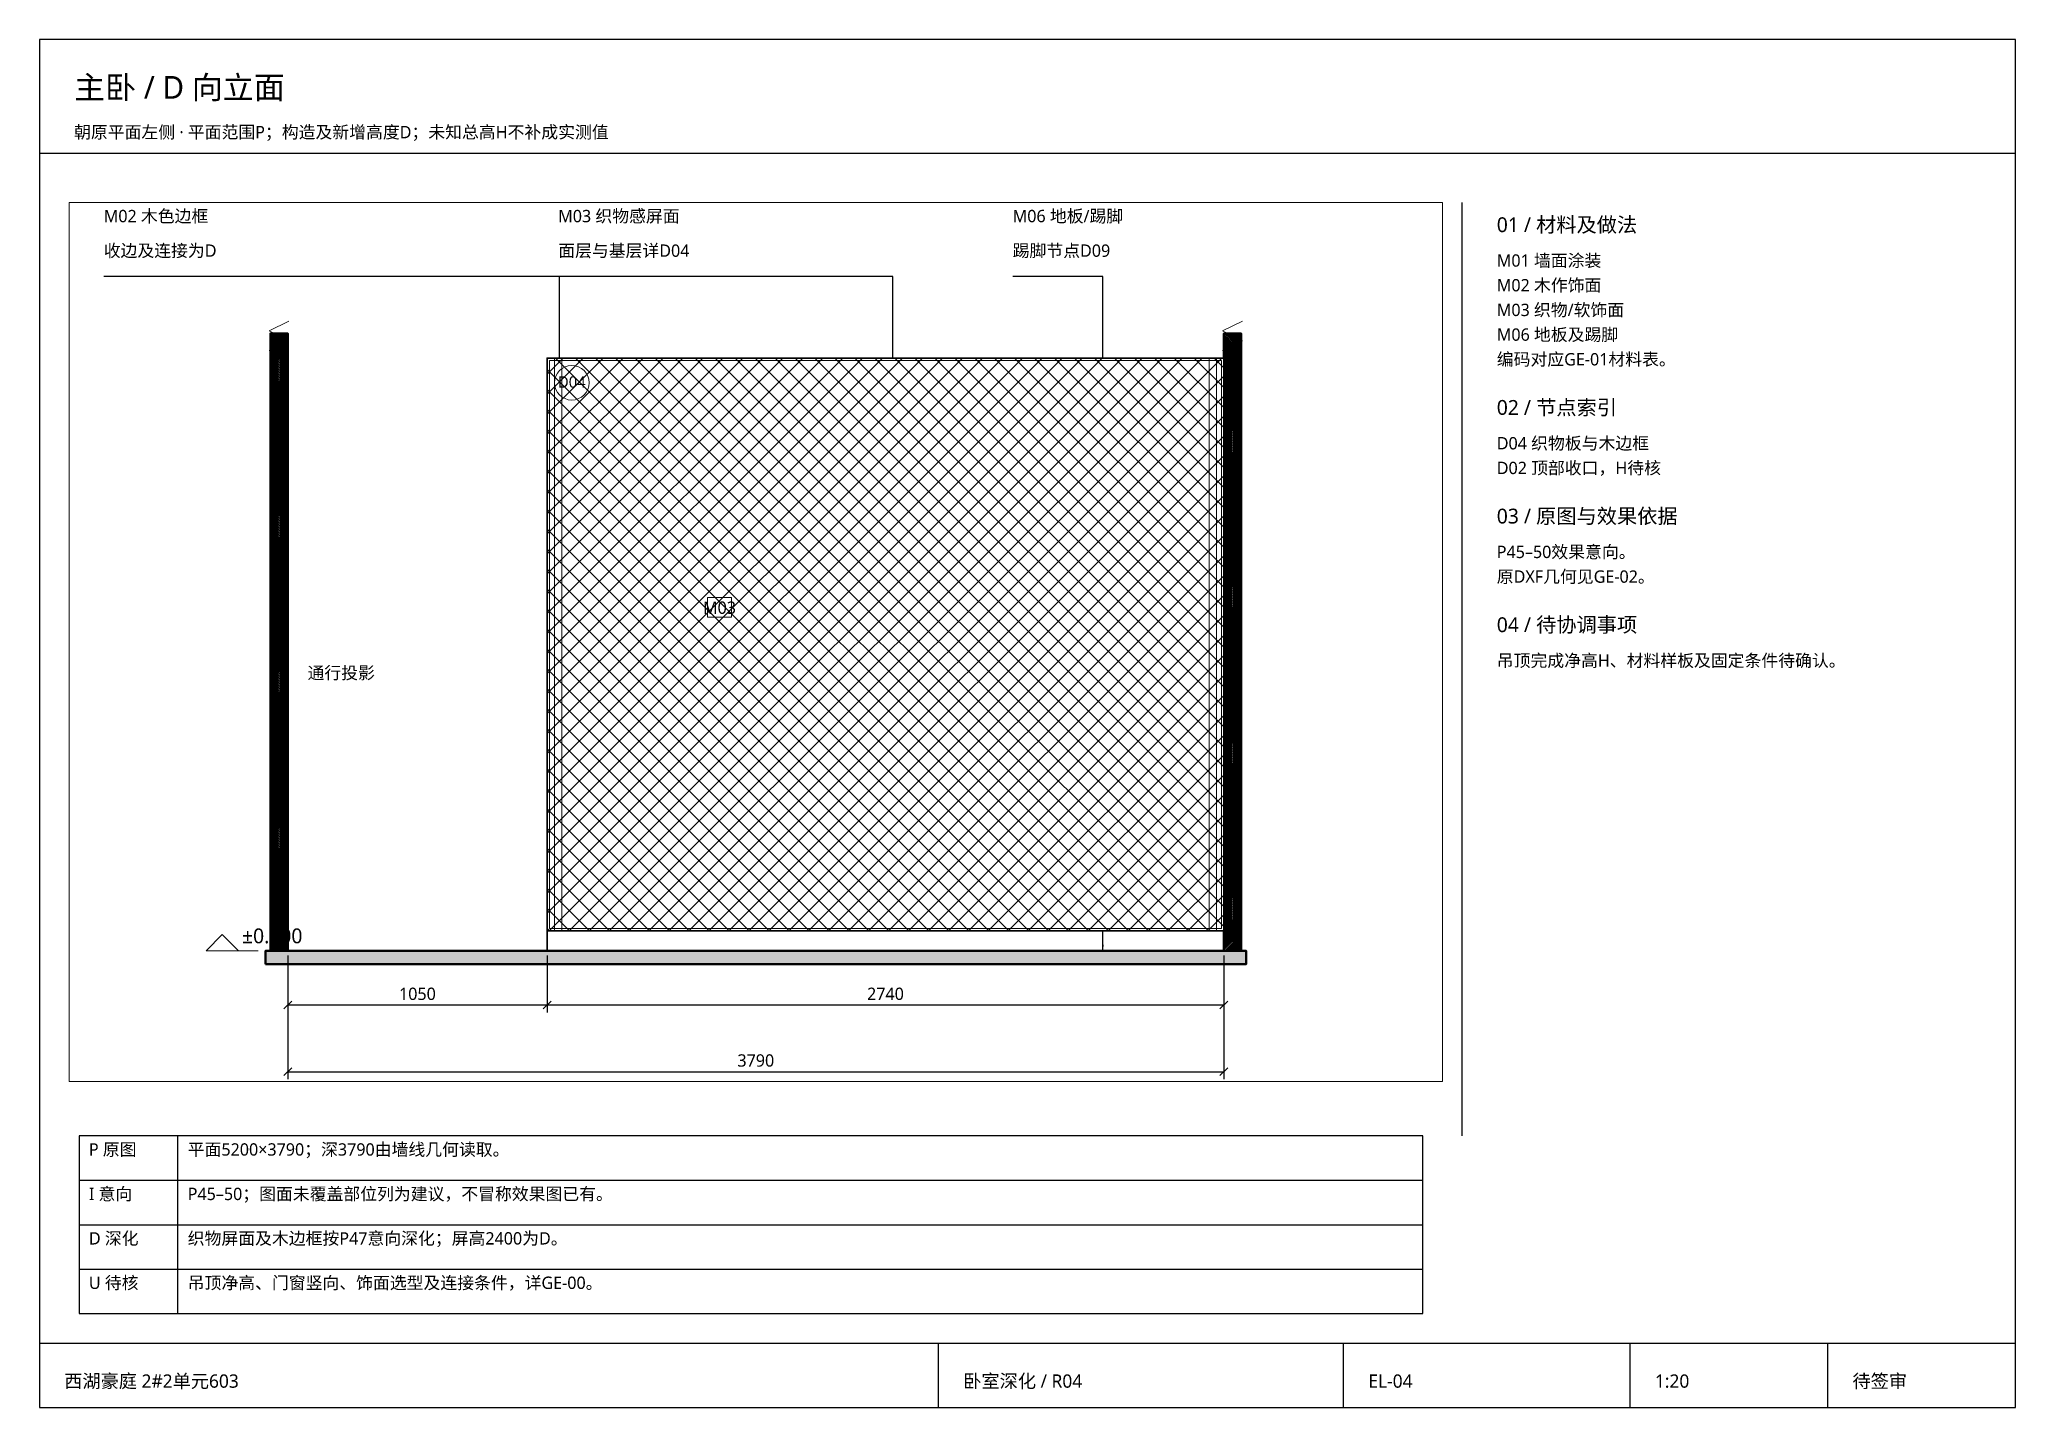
# Paper-space layout 'EL-04' of a CAD drawing. Header units: millimetres. Extents: x 10 to 410, y 10 to 287.
# The model-space entities are those that its viewports show. They can reach past a viewport. Long polylines and large blocks are cut down to what shows.
import ezdxf
from ezdxf.enums import TextEntityAlignment as Align

# ---------------------------------------------------------------- set-up
doc = ezdxf.new("R2010")
doc.units = ezdxf.units.MM
doc.linetypes.add('DASHED', pattern=[1.524, 1.27, -0.254])
for name, color, linetype, lineweight in [('A-DETAIL', 7, 'Continuous', 18), ('A-DIM', 7, 'Continuous', 13), ('A-FLOOR', 7, 'Continuous', 50), ('A-HATCH', 8, 'Continuous', 9), ('A-MATERIAL', 7, 'Continuous', 13), ('A-OUTLINE', 7, 'Continuous', 35), ('A-PENDING', 8, 'DASHED', 13), ('A-SYMBOL', 7, 'Continuous', 18), ('A-TEXT', 7, 'Continuous', 13), ('A-WALL', 7, 'Continuous', 50), ('S-FRAME', 7, 'Continuous', 25), ('S-TEXT', 7, 'Continuous', 13)]:
    doc.layers.add(name, color=color, linetype=linetype, lineweight=lineweight)
doc.layers.add('S-VPORT', color=7, linetype='Continuous', lineweight=0, plot=False)
doc.styles.add('CN', font='NotoSansCJK-Regular.ttc')
doc.styles.add('OpenSansCondensed-Light', font='OpenSansCondensed-Light.ttf')
doc.dimstyles.new('EZDXF', dxfattribs={"dimtxt": 0.25, "dimasz": 0.175, "dimexe": 0.375, "dimexo": 0.125, "dimgap": 0.1, "dimtad": 1, "dimlfac": 100, "dimzin": 12, "dimdsep": 46, "dimtxsty": 'OpenSansCondensed-Light', "dimblk": 'ARCHTICK', "dimcen": 2.5, "dimazin": 3, "dimtfac": 0.5, "dimtmove": 2, "dimatfit": 3, "dimarcsym": 0})

# ---------------------------------------------------------------- blocks, each defined once
blk = doc.blocks.new('_ARCHTICK')
at = {"color": 0, "linetype": 'ByBlock', "const_width": 0.15}
blk.add_lwpolyline([(-0.5, -0.5), (0.5, 0.5)], dxfattribs=at)
blk = doc.blocks.new('LEVEL-FFL')
blk.add_line((0, 0), (210, 0))
blk.add_lwpolyline([(0, 0), (65, 65), (130, 0)], close=True)
at = {"style": 'CN'}
blk.add_attdef('VALUE', (145, 30), '', height=60, dxfattribs=at)

msp = doc.modelspace()

# ---------------------------------------------------------------- hatches: boundary and pattern name
at = {"layer": 'A-FLOOR'}
h = msp.add_hatch(color=7, dxfattribs=at)
h.dxf.hatch_style = 1
h.paths.add_polyline_path([(47910, -55), (51880, -55), (51880, 0), (47910, 0)])
at = {"layer": 'A-HATCH'}
h = msp.add_hatch(dxfattribs=at)
h.set_pattern_fill('ANSI31', scale=1.5)
h.paths.add_polyline_path([(47930, 0), (48000, 0), (48000, 2500), (47930, 2500)])
h = msp.add_hatch(dxfattribs=at)
h.set_pattern_fill('ANSI31', scale=1.5)
h.paths.add_polyline_path([(51790, 0), (51860, 0), (51860, 2500), (51790, 2500)])

# ---------------------------------------------------------------- linework, layer by layer
at = {"layer": 'A-FLOOR'}
msp.add_line((47910, 0), (51880, 0), dxfattribs=at)
msp.add_lwpolyline([(47910, -55), (51880, -55), (51880, 0), (47910, 0)], close=True, dxfattribs=at)
at = {"layer": 'A-OUTLINE'}
msp.add_line((49050, 0), (49050, 2400), dxfattribs=at)
at = {"layer": 'A-PENDING'}
for points in [[(47925, 2430), (48005, 2470), (47925, 2510), (48005, 2550)], [(51785, 2430), (51865, 2470), (51785, 2510), (51865, 2550)]]:
    msp.add_lwpolyline(points, dxfattribs=at)
at = {"layer": 'A-WALL'}
for points in [[(47930, 0), (48000, 0), (48000, 2500), (47930, 2500)], [(51790, 0), (51860, 0), (51860, 2500), (51790, 2500)]]:
    msp.add_lwpolyline(points, close=True, dxfattribs=at)

# ---------------------------------------------------------------- block references
at = {"layer": 'A-SYMBOL'}
msp.add_blockref('LEVEL-FFL', (47670, 0), dxfattribs=at).add_auto_attribs({'VALUE': '±0.000'})

# ---------------------------------------------------------------- texts
at = {"layer": 'A-TEXT', "style": 'CN'}
msp.add_text('通行投影', height=50, dxfattribs=at).set_placement((48080, 1100))

# ---------------------------------------------------------------- dimensions: what is measured, and where the dimension line sits
at = {"layer": 'A-DIM'}
for base, p1, p2 in [((48000, -490), (48000, 0), (51790, 0)), ((48000, -220), (48000, 0), (49050, 0)), ((49050, -220), (49050, 0), (51790, 0))]:
    msp.add_linear_dim(base=base, p1=p1, p2=p2, dimstyle='EZDXF', override={"dimscale": 20, "dimtxt": 2.5, "dimasz": 2, "dimexe": 1.5, "dimexo": 1, "dimgap": 1, "dimtad": 1, "dimdec": 0, "dimlfac": 1, "dimzin": 8, "dimpost": '', "dimtxsty": 'CN', "dimtsz": 0.8, "dimclrd": 0, "dimclre": 0, "dimclrt": 0}, dxfattribs=at).render()

# ---------------------------------------------------------------- next in the draw order: wipeouts: each hides what was drawn before it
msp.add_wipeout([(49050, 80), (51790, 80), (51790, 2400), (49050, 2400)])

# ---------------------------------------------------------------- next in the draw order: hatches: boundary and pattern name
at = {"layer": 'A-HATCH'}
h = msp.add_hatch(dxfattribs=at)
h.set_pattern_fill('ANSI37', scale=18)
h.paths.add_polyline_path([(49050, 80), (51790, 80), (51790, 2400), (49050, 2400)])
h = msp.add_hatch(dxfattribs=at)
h.set_pattern_fill('ANSI31', scale=30, angle=45)
h.paths.add_polyline_path([(49080, 80), (49110, 80), (49110, 2400), (49080, 2400)])
h = msp.add_hatch(dxfattribs=at)
h.set_pattern_fill('ANSI31', scale=30, angle=45)
h.paths.add_polyline_path([(51730, 80), (51760, 80), (51760, 2400), (51730, 2400)])

# ---------------------------------------------------------------- next in the draw order: linework, layer by layer
at = {"layer": 'A-DETAIL'}
for points in [[(49080, 80), (49110, 80), (49110, 2400), (49080, 2400)], [(51730, 80), (51760, 80), (51760, 2400), (51730, 2400)], [(49060, 90), (51780, 90), (51780, 2390), (49060, 2390)]]:
    msp.add_lwpolyline(points, close=True, dxfattribs=at)
at = {"layer": 'A-MATERIAL'}
msp.add_lwpolyline([(49700, 1350), (49796, 1350), (49796, 1430), (49700, 1430)], close=True, dxfattribs=at)
at = {"layer": 'A-OUTLINE'}
msp.add_lwpolyline([(49050, 80), (51790, 80), (51790, 2400), (49050, 2400)], close=True, dxfattribs=at)
at = {"layer": 'A-SYMBOL'}
msp.add_circle((49150, 2300), 70, dxfattribs=at)

# ---------------------------------------------------------------- next in the draw order: texts
at = {"layer": 'A-MATERIAL', "style": 'CN'}
msp.add_text('M03', height=50, dxfattribs=at).set_placement((49748, 1364), align=Align.CENTER)
at = {"layer": 'A-SYMBOL', "style": 'CN'}
msp.add_text('D04', height=46, dxfattribs=at).set_placement((49150, 2280), align=Align.CENTER)

psp = doc.layouts.new('EL-04')

# ---------------------------------------------------------------- linework, layer by layer
at = {"layer": 'S-FRAME'}
for p, q in [((10, 264), (410, 264)), ((298, 65), (298, 254)), ((38, 29), (38, 65)), ((18, 56), (290, 56)), ((18, 47), (290, 47)), ((18, 38), (290, 38)), ((10, 23), (410, 23)), ((192, 10), (192, 23)), ((274, 10), (274, 23)), ((332, 10), (332, 23)), ((372, 10), (372, 23))]:
    psp.add_line(p, q, dxfattribs=at)
for points in [[(10, 10), (410, 10), (410, 287), (10, 287)], [(18, 29), (290, 29), (290, 65), (18, 65)]]:
    psp.add_lwpolyline(points, close=True, dxfattribs=at)

# ---------------------------------------------------------------- texts
at = {"layer": 'S-TEXT', "style": 'CN'}
for s, height, p in [('主卧 / D 向立面', 4.6, (17, 275)), ('朝原平面左侧 · 平面范围P；构造及新增高度D；未知总高H不补成实测值', 2.5, (17, 267)), ('M02 木色边框', 2.5, (23, 250)), ('M03 织物感屏面', 2.5, (115, 250)), ('M06 地板/踢脚', 2.5, (207, 250)), ('01 / 材料及做法', 3, (305, 248)), ('收边及连接为D', 2.5, (23, 243)), ('面层与基层详D04', 2.5, (115, 243)), ('踢脚节点D09', 2.5, (207, 243)), ('M01 墙面涂装', 2.5, (305, 241)), ('M02 木作饰面', 2.5, (305, 236)), ('M03 织物/软饰面', 2.5, (305, 231)), ('M06 地板及踢脚', 2.5, (305, 226)), ('编码对应GE-01材料表。', 2.5, (305, 221)), ('02 / 节点索引', 3, (305, 211)), ('D04 织物板与木边框', 2.5, (305, 204)), ('D02 顶部收口，H待核', 2.5, (305, 199)), ('03 / 原图与效果依据', 3, (305, 189)), ('P45–50效果意向。', 2.5, (305, 182)), ('原DXF几何见GE-02。', 2.5, (305, 177)), ('04 / 待协调事项', 3, (305, 167)), ('吊顶完成净高H、材料样板及固定条件待确认。', 2.5, (305, 160)), ('P 原图', 2.5, (20, 61)), ('平面5200×3790；深3790由墙线几何读取。', 2.5, (40, 61)), ('I 意向', 2.5, (20, 52)), ('P45–50；图面未覆盖部位列为建议，不冒称效果图已有。', 2.5, (40, 52)), ('D 深化', 2.5, (20, 43)), ('织物屏面及木边框按P47意向深化；屏高2400为D。', 2.5, (40, 43)), ('U 待核', 2.5, (20, 34)), ('吊顶净高、门窗竖向、饰面选型及连接条件，详GE-00。', 2.5, (40, 34)), ('西湖豪庭 2#2单元603', 2.7, (15, 14)), ('卧室深化 / R04', 2.7, (197, 14)), ('EL-04', 2.7, (279, 14)), ('1:20', 2.7, (337, 14)), ('待签审', 2.7, (377, 14))]:
    psp.add_text(s, height=height, dxfattribs=at).set_placement(p)

# ---------------------------------------------------------------- leaders
at = {"layer": 'A-MATERIAL'}
for points in [[(115.25, 182.5), (115.25, 239), (23, 239)], [(182.75, 182.5), (182.75, 239), (115, 239)], [(225.25, 102.5), (225.25, 239), (207, 239)]]:
    psp.add_leader(points, dimstyle='EZDXF', override={"dimscale": 1, "dimasz": 1.2}, dxfattribs=at)

# ---------------------------------------------------------------- viewports
at = {"layer": 'S-VPORT'}
psp.add_viewport(center=(155, 165), size=(278, 178), view_center_point=(49895, 1250), view_height=3560, dxfattribs=at)

doc.saveas('drawing.dxf')
